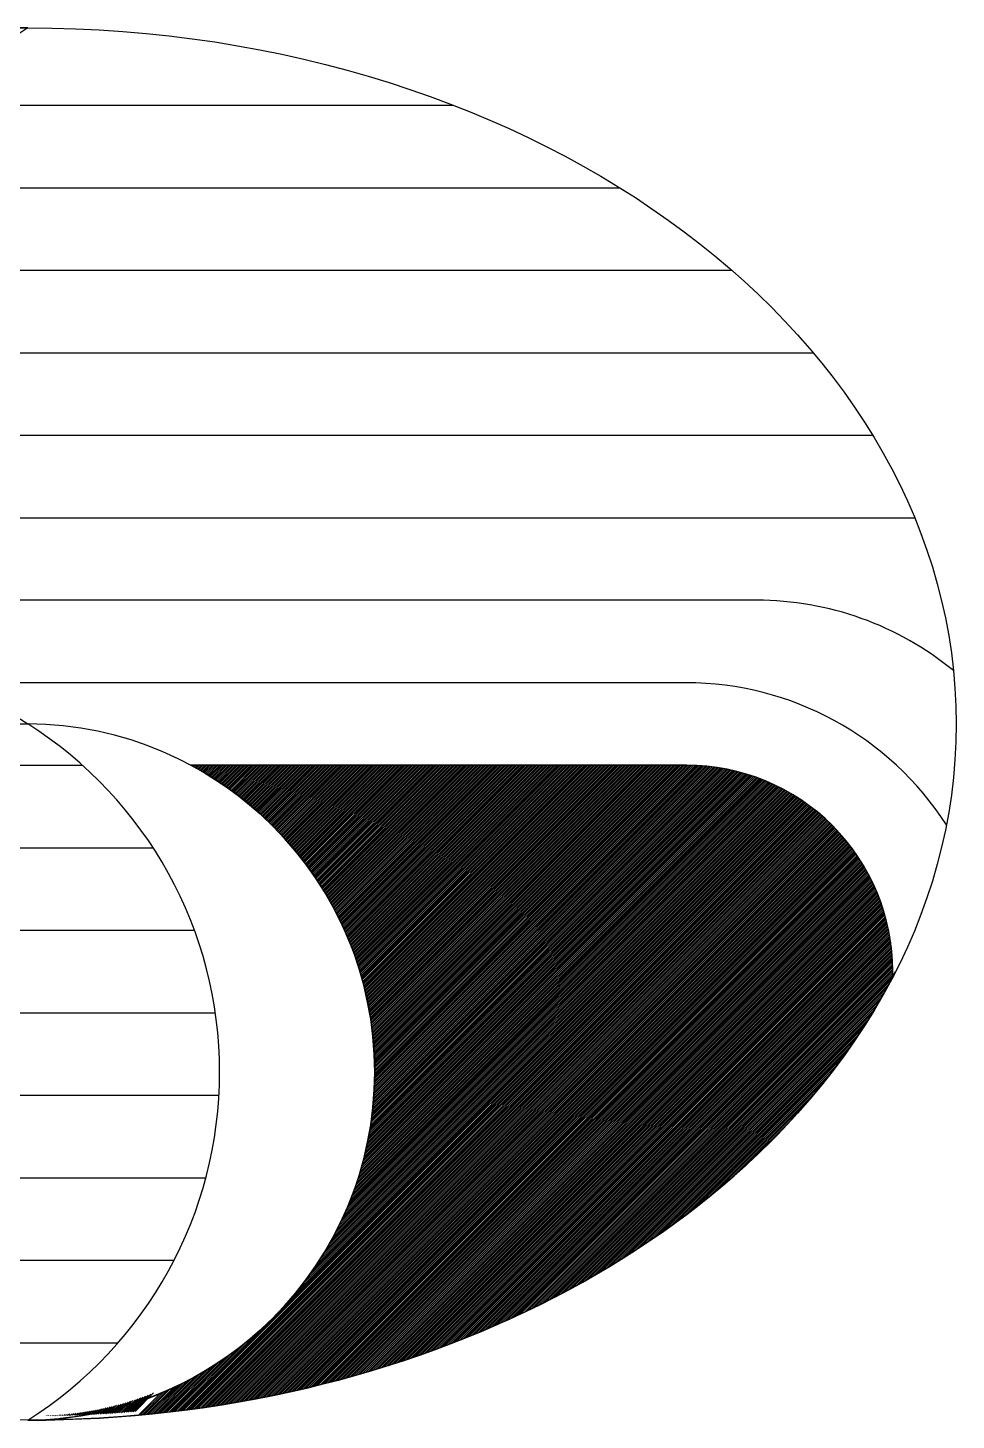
# Model space of a CAD drawing. Header units: millimetres. Extents: x 34479 to 326239, y 111570 to 168880.
# Drawn here: x 195187.076 to 195190.16, y 164107.361 to 164111.987 of the extents above; entities that cross this region are included whole.
import ezdxf

# ---------------------------------------------------------------- set-up
doc = ezdxf.new("R2010")
doc.units = ezdxf.units.MM
doc.header["$LTSCALE"] = 100
doc.header["$MEASUREMENT"] = 0
doc.layers.get('0').update_dxf_attribs({"linetype": 'CONTINUOUS'})
doc.layers.add('1', color=1, linetype='CONTINUOUS')

# ---------------------------------------------------------------- blocks, each defined once
blk = doc.blocks.new('SPC-CONTROL')
at = {"color": 5}
for p, q in [((52443.7337, 56004.5509, 0), (52443.7369, 56004.5541, 0)), ((52443.7416, 56004.5467, 0), (52443.749, 56004.5541, 0)), ((52443.7494, 56004.5424, 0), (52443.7611, 56004.5541, 0)), ((52443.7572, 56004.5381, 0), (52443.7733, 56004.5541, 0)), ((52443.765, 56004.5337, 0), (52443.7854, 56004.5541, 0)), ((52443.7728, 56004.5294, 0), (52443.7975, 56004.5541, 0)), ((52443.7805, 56004.525, 0), (52443.8096, 56004.5541, 0)), ((52443.7882, 56004.5206, 0), (52443.8217, 56004.5541, 0)), ((52443.7959, 56004.5162, 0), (52443.8338, 56004.5541, 0)), ((52443.8035, 56004.5117, 0), (52443.8459, 56004.5541, 0)), ((52443.8112, 56004.5072, 0), (52443.8581, 56004.5541, 0)), ((52443.8188, 56004.5027, 0), (52443.8702, 56004.5541, 0)), ((52443.8264, 56004.4982, 0), (52443.8823, 56004.5541, 0)), ((52443.8339, 56004.4936, 0), (52443.8944, 56004.5541, 0)), ((52443.8415, 56004.489, 0), (52443.9065, 56004.5541, 0)), ((52443.849, 56004.4844, 0), (52443.9186, 56004.5541, 0)), ((52443.8564, 56004.4798, 0), (52443.9308, 56004.5541, 0)), ((52443.8639, 56004.4751, 0), (52443.9429, 56004.5541, 0)), ((52443.8713, 56004.4705, 0), (52443.955, 56004.5541, 0)), ((52443.8788, 56004.4658, 0), (52443.9671, 56004.5541, 0)), ((52443.8861, 56004.461, 0), (52443.9792, 56004.5541, 0)), ((52443.8935, 56004.4563, 0), (52443.9913, 56004.5541, 0)), ((52443.9008, 56004.4515, 0), (52444.0034, 56004.5541, 0)), ((52443.9082, 56004.4467, 0), (52444.0156, 56004.5541, 0)), ((52443.9154, 56004.4419, 0), (52444.0277, 56004.5541, 0)), ((52443.9227, 56004.437, 0), (52444.0398, 56004.5541, 0)), ((52443.93, 56004.4322, 0), (52444.0519, 56004.5541, 0)), ((52443.9372, 56004.4273, 0), (52444.064, 56004.5541, 0)), ((52443.9444, 56004.4223, 0), (52444.0761, 56004.5541, 0)), ((52443.9515, 56004.4174, 0), (52444.0882, 56004.5541, 0)), ((52443.9587, 56004.4124, 0), (52444.1004, 56004.5541, 0)), ((52443.9658, 56004.4074, 0), (52444.1125, 56004.5541, 0)), ((52443.9729, 56004.4024, 0), (52444.1246, 56004.5541, 0)), ((52443.98, 56004.3974, 0), (52444.1367, 56004.5541, 0)), ((52443.9871, 56004.3923, 0), (52444.1488, 56004.5541, 0)), ((52443.9941, 56004.3873, 0), (52444.1609, 56004.5541, 0)), ((52444.0011, 56004.3821, 0), (52444.173, 56004.5541, 0)), ((52444.0081, 56004.377, 0), (52444.1852, 56004.5541, 0)), ((52444.015, 56004.3719, 0), (52444.1973, 56004.5541, 0)), ((52444.022, 56004.3667, 0), (52444.2094, 56004.5541, 0)), ((52444.0289, 56004.3615, 0), (52444.2215, 56004.5541, 0)), ((52444.0358, 56004.3563, 0), (52444.2336, 56004.5541, 0)), ((52444.0427, 56004.351, 0), (52444.2457, 56004.5541, 0)), ((52444.0495, 56004.3458, 0), (52444.2579, 56004.5541, 0)), ((52444.0563, 56004.3405, 0), (52444.27, 56004.5541, 0)), ((52444.0631, 56004.3351, 0), (52444.2821, 56004.5541, 0)), ((52444.0699, 56004.3298, 0), (52444.2942, 56004.5541, 0)), ((52444.0767, 56004.3245, 0), (52444.3063, 56004.5541, 0)), ((52444.0834, 56004.3191, 0), (52444.3184, 56004.5541, 0)), ((52444.0901, 56004.3137, 0), (52444.3305, 56004.5541, 0)), ((52444.0968, 56004.3082, 0), (52444.3427, 56004.5541, 0)), ((52444.1035, 56004.3028, 0), (52444.3548, 56004.5541, 0)), ((52444.1101, 56004.2973, 0), (52444.3669, 56004.5541, 0)), ((52444.1167, 56004.2918, 0), (52444.379, 56004.5541, 0)), ((52444.1233, 56004.2863, 0), (52444.3911, 56004.5541, 0)), ((52444.1299, 56004.2808, 0), (52444.4032, 56004.5541, 0)), ((52444.1364, 56004.2752, 0), (52444.4153, 56004.5541, 0)), ((52444.143, 56004.2696, 0), (52444.4275, 56004.5541, 0)), ((52444.1495, 56004.264, 0), (52444.4396, 56004.5541, 0)), ((52444.1559, 56004.2584, 0), (52444.4517, 56004.5541, 0)), ((52444.1624, 56004.2527, 0), (52444.4638, 56004.5541, 0)), ((52444.1688, 56004.247, 0), (52444.4759, 56004.5541, 0)), ((52444.1753, 56004.2413, 0), (52444.488, 56004.5541, 0)), ((52444.1817, 56004.2356, 0), (52444.5001, 56004.5541, 0)), ((52444.188, 56004.2299, 0), (52444.5123, 56004.5541, 0)), ((52444.1944, 56004.2241, 0), (52444.5244, 56004.5541, 0)), ((52444.2007, 56004.2183, 0), (52444.5365, 56004.5541, 0)), ((52444.207, 56004.2125, 0), (52444.5486, 56004.5541, 0)), ((52444.2133, 56004.2066, 0), (52444.5607, 56004.5541, 0)), ((52444.2195, 56004.2008, 0), (52444.5728, 56004.5541, 0)), ((52444.2258, 56004.1949, 0), (52444.585, 56004.5541, 0)), ((52444.232, 56004.189, 0), (52444.5971, 56004.5541, 0)), ((52444.2382, 56004.1831, 0), (52444.6092, 56004.5541, 0)), ((52444.2443, 56004.1771, 0), (52444.6213, 56004.5541, 0)), ((52444.2505, 56004.1712, 0), (52444.6334, 56004.5541, 0)), ((52444.2566, 56004.1652, 0), (52444.6455, 56004.5541, 0)), ((52444.2627, 56004.1592, 0), (52444.6576, 56004.5541, 0)), ((52444.2688, 56004.1531, 0), (52444.6698, 56004.5541, 0)), ((52444.2748, 56004.1471, 0), (52444.6819, 56004.5541, 0)), ((52444.2809, 56004.141, 0), (52444.694, 56004.5541, 0)), ((52444.2869, 56004.1349, 0), (52444.7061, 56004.5541, 0)), ((52444.2929, 56004.1287, 0), (52444.7182, 56004.5541, 0)), ((52444.2988, 56004.1226, 0), (52444.7303, 56004.5541, 0)), ((52444.3048, 56004.1164, 0), (52444.7424, 56004.5541, 0)), ((52444.3107, 56004.1102, 0), (52444.7546, 56004.5541, 0)), ((52444.3166, 56004.104, 0), (52444.7667, 56004.5541, 0)), ((52444.3225, 56004.0978, 0), (52444.7788, 56004.5541, 0)), ((52444.3283, 56004.0915, 0), (52444.7909, 56004.5541, 0)), ((52444.3341, 56004.0852, 0), (52444.803, 56004.5541, 0)), ((52444.34, 56004.0789, 0), (52444.8151, 56004.5541, 0)), ((52444.3457, 56004.0726, 0), (52444.8272, 56004.5541, 0)), ((52444.3515, 56004.0662, 0), (52444.8394, 56004.5541, 0)), ((52444.3572, 56004.0599, 0), (52444.8515, 56004.5541, 0)), ((52444.363, 56004.0535, 0), (52444.8636, 56004.5541, 0)), ((52444.3687, 56004.047, 0), (52444.8757, 56004.5541, 0)), ((52444.3743, 56004.0406, 0), (52444.8878, 56004.5541, 0)), ((52444.38, 56004.0341, 0), (52444.8999, 56004.5541, 0)), ((52444.3856, 56004.0276, 0), (52444.9121, 56004.5541, 0)), ((52444.3912, 56004.0211, 0), (52444.9242, 56004.5541, 0)), ((52444.3968, 56004.0146, 0), (52444.9363, 56004.5541, 0)), ((52444.4023, 56004.0081, 0), (52444.9484, 56004.5541, 0)), ((52444.4079, 56004.0015, 0), (52444.9605, 56004.5541, 0)), ((52444.4134, 56003.9949, 0), (52444.9726, 56004.5541, 0)), ((52444.4189, 56003.9883, 0), (52444.9847, 56004.5541, 0)), ((52444.4244, 56003.9816, 0), (52444.9969, 56004.5541, 0)), ((52444.4298, 56003.9749, 0), (52445.009, 56004.5541, 0)), ((52444.4352, 56003.9682, 0), (52445.0211, 56004.5541, 0)), ((52444.4406, 56003.9615, 0), (52445.0332, 56004.5541, 0)), ((52444.446, 56003.9548, 0), (52445.0453, 56004.5541, 0)), ((52444.4514, 56003.948, 0), (52445.0574, 56004.5541, 0)), ((52444.4567, 56003.9412, 0), (52445.0695, 56004.5541, 0)), ((52444.462, 56003.9344, 0), (52445.0817, 56004.5541, 0)), ((52444.4673, 56003.9276, 0), (52445.0938, 56004.5541, 0)), ((52444.4726, 56003.9208, 0), (52445.1059, 56004.5541, 0)), ((52444.4778, 56003.9139, 0), (52445.118, 56004.5541, 0)), ((52444.483, 56003.907, 0), (52445.1301, 56004.5541, 0)), ((52444.4882, 56003.9001, 0), (52445.1422, 56004.5541, 0)), ((52444.4934, 56003.8931, 0), (52445.1543, 56004.5541, 0)), ((52444.4985, 56003.8862, 0), (52445.1665, 56004.5541, 0)), ((52444.5036, 56003.8792, 0), (52445.1786, 56004.5541, 0)), ((52444.5087, 56003.8722, 0), (52445.1907, 56004.5541, 0)), ((52444.5138, 56003.8651, 0), (52445.2028, 56004.5541, 0)), ((52444.5189, 56003.8581, 0), (52445.2149, 56004.5541, 0)), ((52444.5239, 56003.851, 0), (52445.227, 56004.5541, 0)), ((52444.5289, 56003.8439, 0), (52445.2392, 56004.5541, 0)), ((52444.5339, 56003.8367, 0), (52445.2513, 56004.5541, 0)), ((52444.5389, 56003.8296, 0), (52445.2634, 56004.5541, 0)), ((52444.5438, 56003.8224, 0), (52445.2755, 56004.5541, 0)), ((52444.5487, 56003.8152, 0), (52445.2876, 56004.5541, 0)), ((52444.5536, 56003.808, 0), (52445.2997, 56004.5541, 0)), ((52444.5585, 56003.8007, 0), (52445.3118, 56004.5541, 0)), ((52444.5633, 56003.7934, 0), (52445.324, 56004.5541, 0)), ((52444.5681, 56003.7862, 0), (52445.3361, 56004.5541, 0)), ((52444.5729, 56003.7788, 0), (52445.3482, 56004.5541, 0)), ((52444.5777, 56003.7715, 0), (52445.3603, 56004.5541, 0)), ((52444.5824, 56003.7641, 0), (52445.3724, 56004.5541, 0)), ((52444.5872, 56003.7567, 0), (52445.3845, 56004.5541, 0)), ((52444.5919, 56003.7493, 0), (52445.3966, 56004.5541, 0)), ((52444.5965, 56003.7419, 0), (52445.4088, 56004.5541, 0)), ((52444.6012, 56003.7344, 0), (52445.4209, 56004.5541, 0)), ((52444.6058, 56003.7269, 0), (52445.433, 56004.5541, 0)), ((52444.6104, 56003.7194, 0), (52445.4451, 56004.5541, 0)), ((52444.615, 56003.7119, 0), (52445.4572, 56004.5541, 0)), ((52444.6195, 56003.7043, 0), (52445.4693, 56004.5541, 0)), ((52444.6241, 56003.6967, 0), (52445.4814, 56004.5541, 0)), ((52444.6286, 56003.6891, 0), (52445.4936, 56004.5541, 0)), ((52444.633, 56003.6815, 0), (52445.5057, 56004.5541, 0)), ((52444.6375, 56003.6738, 0), (52445.5178, 56004.5541, 0)), ((52444.6419, 56003.6661, 0), (52445.5299, 56004.5541, 0)), ((52444.6463, 56003.6584, 0), (52445.542, 56004.5541, 0)), ((52444.6507, 56003.6507, 0), (52445.5541, 56004.5541, 0)), ((52444.6551, 56003.6429, 0), (52445.5663, 56004.5541, 0)), ((52444.6594, 56003.6351, 0), (52445.5784, 56004.5541, 0)), ((52444.6637, 56003.6273, 0), (52445.5905, 56004.5541, 0)), ((52444.668, 56003.6195, 0), (52445.6026, 56004.5541, 0)), ((52444.6722, 56003.6116, 0), (52445.6147, 56004.5541, 0)), ((52444.6764, 56003.6037, 0), (52445.6268, 56004.5541, 0)), ((52444.6806, 56003.5958, 0), (52445.6389, 56004.5541, 0)), ((52444.6848, 56003.5879, 0), (52445.6511, 56004.5541, 0)), ((52444.689, 56003.5799, 0), (52445.6632, 56004.5541, 0)), ((52444.6931, 56003.5719, 0), (52445.6753, 56004.5541, 0)), ((52444.6972, 56003.5639, 0), (52445.6874, 56004.5541, 0)), ((52444.7013, 56003.5559, 0), (52445.6995, 56004.5541, 0)), ((52444.7053, 56003.5478, 0), (52445.7116, 56004.5541, 0)), ((52444.7093, 56003.5397, 0), (52445.7237, 56004.5541, 0)), ((52444.7133, 56003.5316, 0), (52445.7359, 56004.5541, 0)), ((52444.7173, 56003.5234, 0), (52445.748, 56004.5541, 0)), ((52444.7212, 56003.5152, 0), (52445.7601, 56004.5541, 0)), ((52444.7251, 56003.507, 0), (52445.7722, 56004.5541, 0)), ((52444.729, 56003.4988, 0), (52445.7843, 56004.5541, 0)), ((52444.7329, 56003.4906, 0), (52445.7964, 56004.5541, 0)), ((52444.7367, 56003.4823, 0), (52445.8085, 56004.5541, 0)), ((52444.7405, 56003.474, 0), (52445.8207, 56004.5541, 0)), ((52444.7443, 56003.4656, 0), (52445.8328, 56004.5541, 0)), ((52444.7481, 56003.4573, 0), (52445.8449, 56004.5541, 0)), ((52444.7518, 56003.4489, 0), (52445.857, 56004.5541, 0)), ((52444.7555, 56003.4404, 0), (52445.8691, 56004.5541, 0)), ((52444.7591, 56003.432, 0), (52445.8812, 56004.5541, 0)), ((52444.7628, 56003.4235, 0), (52445.8933, 56004.5541, 0)), ((52444.7664, 56003.415, 0), (52445.9055, 56004.5541, 0)), ((52444.77, 56003.4065, 0), (52445.9176, 56004.5541, 0)), ((52444.7735, 56003.3979, 0), (52445.9297, 56004.5541, 0)), ((52444.777, 56003.3893, 0), (52445.9418, 56004.5541, 0)), ((52444.7805, 56003.3807, 0), (52445.9539, 56004.5541, 0)), ((52444.784, 56003.3721, 0), (52445.966, 56004.5541, 0)), ((52444.7875, 56003.3634, 0), (52445.9782, 56004.5541, 0)), ((52444.7909, 56003.3547, 0), (52445.9903, 56004.5541, 0)), ((52444.7942, 56003.346, 0), (52446.0024, 56004.5541, 0)), ((52444.7976, 56003.3372, 0), (52446.0145, 56004.5541, 0)), ((52444.8009, 56003.3284, 0), (52446.0266, 56004.5541, 0)), ((52444.8042, 56003.3196, 0), (52446.0387, 56004.5541, 0)), ((52444.8075, 56003.3107, 0), (52446.0508, 56004.5541, 0)), ((52444.8107, 56003.3018, 0), (52446.063, 56004.5541, 0)), ((52444.8139, 56003.2929, 0), (52446.0751, 56004.5541, 0)), ((52444.8171, 56003.284, 0), (52446.0872, 56004.5541, 0)), ((52444.8202, 56003.275, 0), (52446.0993, 56004.5541, 0)), ((52444.8233, 56003.266, 0), (52446.1114, 56004.5541, 0)), ((52444.8264, 56003.257, 0), (52446.1235, 56004.5541, 0)), ((52444.8295, 56003.2479, 0), (52446.1356, 56004.5541, 0)), ((52444.8325, 56003.2388, 0), (52446.1478, 56004.5541, 0)), ((52444.8355, 56003.2297, 0), (52446.1599, 56004.5541, 0)), ((52444.8384, 56003.2205, 0), (52446.172, 56004.5541, 0)), ((52444.8413, 56003.2113, 0), (52446.1841, 56004.5541, 0)), ((52444.8442, 56003.2021, 0), (52446.1962, 56004.5541, 0)), ((52444.8471, 56003.1928, 0), (52446.2083, 56004.5541, 0)), ((52444.8499, 56003.1836, 0), (52446.2204, 56004.5541, 0)), ((52444.8527, 56003.1742, 0), (52446.2326, 56004.5541, 0)), ((52444.8555, 56003.1649, 0), (52446.2447, 56004.5541, 0)), ((52444.8582, 56003.1555, 0), (52446.2568, 56004.5541, 0)), ((52444.8609, 56003.1461, 0), (52446.2689, 56004.5541, 0)), ((52444.8635, 56003.1366, 0), (52446.281, 56004.5541, 0)), ((52444.8662, 56003.1271, 0), (52446.2931, 56004.5541, 0)), ((52444.8688, 56003.1176, 0), (52446.3053, 56004.5541, 0)), ((52444.8713, 56003.108, 0), (52446.3174, 56004.5541, 0)), ((52444.8738, 56003.0984, 0), (52446.3295, 56004.5541, 0)), ((52444.8763, 56003.0888, 0), (52446.3416, 56004.5541, 0)), ((52444.8788, 56003.0792, 0), (52446.3537, 56004.5541, 0)), ((52444.8812, 56003.0695, 0), (52446.3658, 56004.5541, 0)), ((52444.8836, 56003.0597, 0), (52446.3779, 56004.5541, 0)), ((52444.8859, 56003.05, 0), (52446.3901, 56004.5541, 0)), ((52444.8882, 56003.0401, 0), (52446.4022, 56004.5541, 0)), ((52444.8905, 56003.0303, 0), (52446.4143, 56004.5541, 0)), ((52444.8927, 56003.0204, 0), (52446.4264, 56004.5541, 0)), ((52444.8949, 56003.0105, 0), (52446.4385, 56004.5541, 0)), ((52444.8971, 56003.0005, 0), (52446.4506, 56004.5541, 0)), ((52444.8974, 56002.0317, 0), (52447.3737, 56004.5079, 0)), ((52444.8992, 56002.9906, 0), (52446.4627, 56004.5541, 0)), ((52444.9007, 56002.0471, 0), (52447.3641, 56004.5105, 0)), ((52444.9013, 56002.9805, 0), (52446.4749, 56004.5541, 0)), ((52444.9033, 56002.9704, 0), (52446.487, 56004.5541, 0)), ((52444.9038, 56002.0623, 0), (52447.3544, 56004.5129, 0)), ((52444.9053, 56002.9603, 0), (52446.4991, 56004.5541, 0)), ((52444.9067, 56002.0773, 0), (52447.3447, 56004.5153, 0)), ((52444.9073, 56002.9502, 0), (52446.5112, 56004.5541, 0)), ((52444.9092, 56002.94, 0), (52446.5233, 56004.5541, 0)), ((52444.9095, 56002.0923, 0), (52447.3349, 56004.5177, 0)), ((52444.9111, 56002.9298, 0), (52446.5354, 56004.5541, 0)), ((52444.9123, 56002.1071, 0), (52447.3251, 56004.5199, 0)), ((52444.913, 56002.9195, 0), (52446.5475, 56004.5541, 0)), ((52444.9148, 56002.9092, 0), (52446.5597, 56004.5541, 0)), ((52444.9148, 56002.1218, 0), (52447.3152, 56004.5221, 0)), ((52444.9165, 56002.8988, 0), (52446.5718, 56004.5541, 0)), ((52444.9173, 56002.1364, 0), (52447.3052, 56004.5243, 0)), ((52444.9183, 56002.8885, 0), (52446.5839, 56004.5541, 0)), ((52444.9197, 56002.1509, 0), (52447.2952, 56004.5264, 0)), ((52444.9199, 56002.878, 0), (52446.596, 56004.5541, 0)), ((52444.9216, 56002.8675, 0), (52446.6081, 56004.5541, 0)), ((52444.9219, 56002.1652, 0), (52447.2851, 56004.5284, 0)), ((52444.9232, 56002.857, 0), (52446.6202, 56004.5541, 0)), ((52444.924, 56002.1795, 0), (52447.2749, 56004.5304, 0)), ((52444.9247, 56002.8465, 0), (52446.6324, 56004.5541, 0)), ((52444.9261, 56002.1936, 0), (52447.2647, 56004.5323, 0)), ((52444.9262, 56002.8359, 0), (52446.6445, 56004.5541, 0)), ((52444.9277, 56002.8252, 0), (52446.6566, 56004.5541, 0)), ((52444.928, 56002.2077, 0), (52447.2544, 56004.5341, 0)), ((52444.9291, 56002.8145, 0), (52446.6687, 56004.5541, 0)), ((52444.9298, 56002.2216, 0), (52447.244, 56004.5358, 0)), ((52444.9305, 56002.8038, 0), (52446.6808, 56004.5541, 0)), ((52444.9316, 56002.2355, 0), (52447.2336, 56004.5375, 0)), ((52444.9318, 56002.793, 0), (52446.6929, 56004.5541, 0)), ((52444.9331, 56002.7822, 0), (52446.705, 56004.5541, 0)), ((52444.9332, 56002.2492, 0), (52447.2231, 56004.5391, 0)), ((52444.9343, 56002.7713, 0), (52446.7172, 56004.5541, 0)), ((52444.9347, 56002.2629, 0), (52447.2125, 56004.5406, 0)), ((52444.9355, 56002.7604, 0), (52446.7293, 56004.5541, 0)), ((52444.9362, 56002.2764, 0), (52447.2019, 56004.5421, 0)), ((52444.9367, 56002.7494, 0), (52446.7414, 56004.5541, 0)), ((52444.9375, 56002.2899, 0), (52447.1911, 56004.5435, 0)), ((52444.9378, 56002.7384, 0), (52446.7535, 56004.5541, 0)), ((52444.9388, 56002.7273, 0), (52446.7656, 56004.5541, 0)), ((52444.9388, 56002.3033, 0), (52447.1803, 56004.5448, 0)), ((52444.9398, 56002.7162, 0), (52446.7777, 56004.5541, 0)), ((52444.94, 56002.3166, 0), (52447.1695, 56004.546, 0)), ((52444.9408, 56002.705, 0), (52446.7898, 56004.5541, 0)), ((52444.9411, 56002.3298, 0), (52447.1585, 56004.5472, 0)), ((52444.9417, 56002.6938, 0), (52446.802, 56004.5541, 0)), ((52444.9421, 56002.3429, 0), (52447.1474, 56004.5483, 0)), ((52444.9425, 56002.6825, 0), (52446.8141, 56004.5541, 0)), ((52444.9431, 56002.356, 0), (52447.1363, 56004.5492, 0)), ((52444.9433, 56002.6712, 0), (52446.8262, 56004.5541, 0)), ((52444.9439, 56002.369, 0), (52447.1251, 56004.5501, 0)), ((52444.944, 56002.6598, 0), (52446.8383, 56004.5541, 0)), ((52444.9447, 56002.6484, 0), (52446.8504, 56004.5541, 0)), ((52444.9447, 56002.3819, 0), (52447.1138, 56004.551, 0)), ((52444.9454, 56002.6369, 0), (52446.8625, 56004.5541, 0)), ((52444.9454, 56002.3947, 0), (52447.1024, 56004.5517, 0)), ((52444.9459, 56002.6254, 0), (52446.8746, 56004.5541, 0)), ((52444.946, 56002.4074, 0), (52447.0909, 56004.5523, 0)), ((52444.9465, 56002.6138, 0), (52446.8868, 56004.5541, 0)), ((52444.9466, 56002.4201, 0), (52447.0794, 56004.5529, 0)), ((52444.9469, 56002.6021, 0), (52446.8989, 56004.5541, 0)), ((52444.9471, 56002.4327, 0), (52447.0677, 56004.5533, 0)), ((52444.9473, 56002.5904, 0), (52446.911, 56004.5541, 0)), ((52444.9475, 56002.4452, 0), (52447.0559, 56004.5537, 0)), ((52444.9477, 56002.5787, 0), (52446.9231, 56004.5541, 0)), ((52444.9478, 56002.4577, 0), (52447.0441, 56004.5539, 0)), ((52444.948, 56002.5669, 0), (52446.9352, 56004.5541, 0)), ((52444.9481, 56002.4701, 0), (52447.0321, 56004.5541, 0)), ((52444.9482, 56002.555, 0), (52446.9473, 56004.5541, 0)), ((52444.9483, 56002.4824, 0), (52447.02, 56004.5541, 0)), ((52444.9484, 56002.543, 0), (52446.9595, 56004.5541, 0)), ((52444.9485, 56002.5068, 0), (52446.9958, 56004.5541, 0)), ((52444.9485, 56002.531, 0), (52446.9716, 56004.5541, 0)), ((52444.9485, 56002.4947, 0), (52447.0079, 56004.5541, 0)), ((52444.9486, 56002.519, 0), (52446.9837, 56004.5541, 0)), ((52444.7221, 56001.5172, 0), (52447.6208, 56004.4159, 0)), ((52444.7329, 56001.5401, 0), (52447.6126, 56004.4198, 0)), ((52444.7432, 56001.5625, 0), (52447.6044, 56004.4237, 0)), ((52444.7529, 56001.5844, 0), (52447.5962, 56004.4276, 0)), ((52444.7622, 56001.6057, 0), (52447.5878, 56004.4314, 0)), ((52444.7711, 56001.6267, 0), (52447.5795, 56004.4351, 0)), ((52444.7795, 56001.6473, 0), (52447.5711, 56004.4389, 0)), ((52444.7876, 56001.6674, 0), (52447.5626, 56004.4425, 0)), ((52444.7953, 56001.6872, 0), (52447.5542, 56004.4461, 0)), ((52444.8026, 56001.7067, 0), (52447.5456, 56004.4497, 0)), ((52444.8097, 56001.7259, 0), (52447.537, 56004.4532, 0)), ((52444.8164, 56001.7448, 0), (52447.5284, 56004.4567, 0)), ((52444.8229, 56001.7634, 0), (52447.5197, 56004.4601, 0)), ((52444.8291, 56001.7817, 0), (52447.511, 56004.4635, 0)), ((52444.8351, 56001.7998, 0), (52447.5022, 56004.4669, 0)), ((52444.8408, 56001.8176, 0), (52447.4933, 56004.4701, 0)), ((52444.8463, 56001.8352, 0), (52447.4845, 56004.4734, 0)), ((52444.8516, 56001.8526, 0), (52447.4755, 56004.4765, 0)), ((52444.8567, 56001.8698, 0), (52447.4665, 56004.4797, 0)), ((52444.8615, 56001.8868, 0), (52447.4575, 56004.4827, 0)), ((52444.8662, 56001.9036, 0), (52447.4484, 56004.4858, 0)), ((52444.8707, 56001.9202, 0), (52447.4392, 56004.4887, 0)), ((52444.875, 56001.9366, 0), (52447.43, 56004.4916, 0)), ((52444.8791, 56001.9528, 0), (52447.4208, 56004.4945, 0)), ((52444.8831, 56001.9689, 0), (52447.4115, 56004.4973, 0)), ((52444.8869, 56001.9849, 0), (52447.4021, 56004.5, 0)), ((52444.8906, 56002.0006, 0), (52447.3927, 56004.5027, 0)), ((52444.8941, 56002.0162, 0), (52447.3832, 56004.5054, 0)), ((52443.6649, 56000.2661, 0), (52447.7456, 56004.3469, 0)), ((52443.6788, 56000.2679, 0), (52447.7531, 56004.3422, 0)), ((52443.6927, 56000.2697, 0), (52447.7605, 56004.3375, 0)), ((52443.7066, 56000.2715, 0), (52447.7678, 56004.3327, 0)), ((52443.7206, 56000.2734, 0), (52447.7752, 56004.3279, 0)), ((52443.7346, 56000.2752, 0), (52447.7824, 56004.3231, 0)), ((52444.3562, 56000.9696, 0), (52447.7381, 56004.3515, 0)), ((52444.4282, 56001.0537, 0), (52447.7306, 56004.3561, 0)), ((52444.4736, 56001.1112, 0), (52447.7231, 56004.3606, 0)), ((52444.5088, 56001.1585, 0), (52447.7154, 56004.3651, 0)), ((52444.5381, 56001.1999, 0), (52447.7078, 56004.3696, 0)), ((52444.5635, 56001.2375, 0), (52447.7001, 56004.374, 0)), ((52444.586, 56001.2721, 0), (52447.6924, 56004.3784, 0)), ((52444.6063, 56001.3044, 0), (52447.6846, 56004.3827, 0)), ((52444.6248, 56001.335, 0), (52447.6768, 56004.387, 0)), ((52444.6417, 56001.3641, 0), (52447.6689, 56004.3913, 0)), ((52444.6575, 56001.3919, 0), (52447.661, 56004.3955, 0)), ((52444.6721, 56001.4187, 0), (52447.653, 56004.3997, 0)), ((52444.6858, 56001.4445, 0), (52447.6451, 56004.4038, 0)), ((52444.6986, 56001.4694, 0), (52447.637, 56004.4079, 0)), ((52444.7107, 56001.4937, 0), (52447.6289, 56004.4119, 0)), ((52443.7486, 56000.2771, 0), (52447.7897, 56004.3182, 0)), ((52443.7626, 56000.2791, 0), (52447.7969, 56004.3133, 0)), ((52443.7767, 56000.281, 0), (52447.8041, 56004.3084, 0)), ((52443.7908, 56000.283, 0), (52447.8112, 56004.3034, 0)), ((52443.8049, 56000.285, 0), (52447.8183, 56004.2983, 0)), ((52443.8191, 56000.2871, 0), (52447.8253, 56004.2933, 0)), ((52443.8333, 56000.2891, 0), (52447.8323, 56004.2882, 0)), ((52443.8475, 56000.2913, 0), (52447.8393, 56004.283, 0)), ((52443.8618, 56000.2934, 0), (52447.8462, 56004.2778, 0)), ((52443.8761, 56000.2956, 0), (52447.8531, 56004.2726, 0)), ((52443.8904, 56000.2978, 0), (52447.8599, 56004.2673, 0)), ((52443.9047, 56000.3, 0), (52447.8667, 56004.262, 0)), ((52443.9191, 56000.3023, 0), (52447.8735, 56004.2567, 0)), ((52443.9335, 56000.3046, 0), (52447.8803, 56004.2513, 0)), ((52443.948, 56000.3069, 0), (52447.8869, 56004.2459, 0)), ((52443.9624, 56000.3093, 0), (52447.8936, 56004.2404, 0)), ((52443.9769, 56000.3117, 0), (52447.9002, 56004.2349, 0)), ((52443.9915, 56000.3141, 0), (52447.9068, 56004.2294, 0)), ((52444.0061, 56000.3165, 0), (52447.9133, 56004.2238, 0)), ((52444.0207, 56000.319, 0), (52447.9198, 56004.2182, 0)), ((52444.0353, 56000.3216, 0), (52447.9263, 56004.2125, 0)), ((52444.05, 56000.3241, 0), (52447.9327, 56004.2069, 0)), ((52444.0647, 56000.3267, 0), (52447.9391, 56004.2011, 0)), ((52444.0795, 56000.3294, 0), (52447.9455, 56004.1954, 0)), ((52444.0942, 56000.332, 0), (52447.9518, 56004.1896, 0)), ((52444.1091, 56000.3347, 0), (52447.9581, 56004.1837, 0)), ((52444.1239, 56000.3375, 0), (52447.9643, 56004.1778, 0)), ((52444.1388, 56000.3402, 0), (52447.9705, 56004.1719, 0)), ((52444.1537, 56000.3431, 0), (52447.9766, 56004.166, 0)), ((52444.1687, 56000.3459, 0), (52447.9828, 56004.16, 0)), ((52444.1837, 56000.3488, 0), (52447.9889, 56004.154, 0)), ((52444.1987, 56000.3517, 0), (52447.9949, 56004.1479, 0)), ((52444.2138, 56000.3547, 0), (52448.0009, 56004.1418, 0)), ((52444.2289, 56000.3577, 0), (52448.0069, 56004.1356, 0)), ((52444.2441, 56000.3607, 0), (52448.0128, 56004.1295, 0)), ((52444.2593, 56000.3638, 0), (52448.0187, 56004.1232, 0)), ((52444.2745, 56000.3669, 0), (52448.0246, 56004.117, 0)), ((52444.2898, 56000.3701, 0), (52448.0304, 56004.1107, 0)), ((52444.3051, 56000.3733, 0), (52448.0362, 56004.1043, 0)), ((52444.3204, 56000.3765, 0), (52448.0419, 56004.098, 0)), ((52444.3358, 56000.3798, 0), (52448.0476, 56004.0916, 0)), ((52444.3512, 56000.3831, 0), (52448.0533, 56004.0851, 0)), ((52444.3667, 56000.3864, 0), (52448.0589, 56004.0786, 0)), ((52444.3822, 56000.3898, 0), (52448.0645, 56004.0721, 0)), ((52444.3978, 56000.3933, 0), (52448.0701, 56004.0655, 0)), ((52444.4134, 56000.3968, 0), (52448.0756, 56004.0589, 0)), ((52444.429, 56000.4003, 0), (52448.081, 56004.0523, 0)), ((52444.4447, 56000.4039, 0), (52448.0865, 56004.0456, 0)), ((52444.4605, 56000.4075, 0), (52448.0919, 56004.0389, 0)), ((52444.4762, 56000.4112, 0), (52448.0972, 56004.0322, 0)), ((52444.4921, 56000.4149, 0), (52448.1026, 56004.0254, 0)), ((52444.5079, 56000.4186, 0), (52448.1078, 56004.0185, 0)), ((52444.5239, 56000.4224, 0), (52448.1131, 56004.0117, 0)), ((52444.5398, 56000.4263, 0), (52448.1183, 56004.0048, 0)), ((52444.5558, 56000.4302, 0), (52448.1235, 56003.9978, 0)), ((52444.5719, 56000.4341, 0), (52448.1286, 56003.9908, 0)), ((52444.588, 56000.4381, 0), (52448.1337, 56003.9838, 0)), ((52444.6042, 56000.4422, 0), (52448.1387, 56003.9767, 0)), ((52444.6204, 56000.4463, 0), (52448.1437, 56003.9696, 0)), ((52444.6366, 56000.4504, 0), (52448.1487, 56003.9625, 0)), ((52444.6529, 56000.4546, 0), (52448.1536, 56003.9553, 0)), ((52444.6693, 56000.4588, 0), (52448.1585, 56003.9481, 0)), ((52444.6857, 56000.4631, 0), (52448.1634, 56003.9408, 0)), ((52444.7022, 56000.4675, 0), (52448.1682, 56003.9335, 0)), ((52444.7187, 56000.4719, 0), (52448.173, 56003.9261, 0)), ((52444.7353, 56000.4764, 0), (52448.1777, 56003.9188, 0)), ((52444.7519, 56000.4809, 0), (52448.1824, 56003.9113, 0)), ((52444.7686, 56000.4854, 0), (52448.187, 56003.9039, 0)), ((52444.7853, 56000.4901, 0), (52448.1916, 56003.8964, 0)), ((52444.8021, 56000.4948, 0), (52448.1962, 56003.8888, 0)), ((52444.819, 56000.4995, 0), (52448.2007, 56003.8812, 0)), ((52444.8359, 56000.5043, 0), (52448.2052, 56003.8736, 0)), ((52444.8529, 56000.5092, 0), (52448.2096, 56003.8659, 0)), ((52444.8699, 56000.5141, 0), (52448.214, 56003.8582, 0)), ((52444.887, 56000.5191, 0), (52448.2184, 56003.8504, 0)), ((52444.9042, 56000.5241, 0), (52448.2227, 56003.8426, 0)), ((52444.9214, 56000.5292, 0), (52448.227, 56003.8348, 0)), ((52444.9387, 56000.5344, 0), (52448.2312, 56003.8269, 0)), ((52444.9561, 56000.5396, 0), (52448.2354, 56003.819, 0)), ((52444.9735, 56000.545, 0), (52448.2395, 56003.811, 0)), ((52444.991, 56000.5503, 0), (52448.2436, 56003.803, 0)), ((52445.0085, 56000.5558, 0), (52448.2477, 56003.7949, 0)), ((52445.0261, 56000.5613, 0), (52448.2517, 56003.7868, 0)), ((52445.0438, 56000.5669, 0), (52448.2556, 56003.7786, 0)), ((52445.0616, 56000.5725, 0), (52448.2596, 56003.7705, 0)), ((52445.0795, 56000.5782, 0), (52448.2634, 56003.7622, 0)), ((52445.0974, 56000.584, 0), (52448.2673, 56003.7539, 0)), ((52445.1154, 56000.5899, 0), (52448.271, 56003.7456, 0)), ((52445.1334, 56000.5959, 0), (52448.2748, 56003.7372, 0)), ((52445.1516, 56000.6019, 0), (52448.2785, 56003.7288, 0)), ((52445.1698, 56000.608, 0), (52448.2821, 56003.7203, 0)), ((52445.1881, 56000.6142, 0), (52448.2857, 56003.7118, 0)), ((52445.2065, 56000.6205, 0), (52448.2892, 56003.7032, 0)), ((52445.225, 56000.6268, 0), (52448.2927, 56003.6946, 0)), ((52445.2435, 56000.6333, 0), (52448.2962, 56003.6859, 0)), ((52445.2621, 56000.6398, 0), (52448.2996, 56003.6772, 0)), ((52445.2809, 56000.6464, 0), (52448.3029, 56003.6685, 0)), ((52445.2997, 56000.6531, 0), (52448.3062, 56003.6596, 0)), ((52445.3186, 56000.6599, 0), (52448.3095, 56003.6508, 0)), ((52445.3376, 56000.6668, 0), (52448.3127, 56003.6419, 0)), ((52445.3567, 56000.6738, 0), (52448.3158, 56003.6329, 0)), ((52445.3759, 56000.6809, 0), (52448.3189, 56003.6239, 0)), ((52445.3952, 56000.688, 0), (52448.322, 56003.6148, 0)), ((52445.4146, 56000.6953, 0), (52448.325, 56003.6057, 0)), ((52445.4341, 56000.7027, 0), (52448.3279, 56003.5965, 0)), ((52445.4537, 56000.7102, 0), (52448.3308, 56003.5873, 0)), ((52445.4734, 56000.7178, 0), (52448.3336, 56003.578, 0)), ((52445.4932, 56000.7255, 0), (52448.3364, 56003.5686, 0)), ((52445.5132, 56000.7333, 0), (52448.3391, 56003.5592, 0)), ((52445.5332, 56000.7413, 0), (52448.3417, 56003.5498, 0)), ((52445.5534, 56000.7493, 0), (52448.3443, 56003.5403, 0)), ((52445.5737, 56000.7575, 0), (52448.3469, 56003.5307, 0)), ((52445.5941, 56000.7658, 0), (52448.3494, 56003.5211, 0)), ((52445.6147, 56000.7742, 0), (52448.3518, 56003.5114, 0)), ((52445.6353, 56000.7828, 0), (52448.3542, 56003.5016, 0)), ((52445.6562, 56000.7915, 0), (52448.3565, 56003.4918, 0)), ((52445.6771, 56000.8003, 0), (52448.3587, 56003.4819, 0)), ((52445.6982, 56000.8093, 0), (52448.3609, 56003.472, 0)), ((52445.7194, 56000.8184, 0), (52448.363, 56003.462, 0)), ((52445.7408, 56000.8277, 0), (52448.3651, 56003.4519, 0)), ((52445.7623, 56000.8371, 0), (52448.367, 56003.4418, 0)), ((52445.784, 56000.8467, 0), (52448.369, 56003.4316, 0)), ((52445.8059, 56000.8564, 0), (52448.3708, 56003.4213, 0)), ((52445.8279, 56000.8663, 0), (52448.3726, 56003.411, 0)), ((52445.8501, 56000.8764, 0), (52448.3743, 56003.4006, 0)), ((52445.8725, 56000.8867, 0), (52448.3759, 56003.3901, 0)), ((52445.895, 56000.8971, 0), (52448.3775, 56003.3796, 0)), ((52445.9178, 56000.9078, 0), (52448.379, 56003.369, 0)), ((52445.9407, 56000.9186, 0), (52448.3804, 56003.3583, 0)), ((52445.9639, 56000.9296, 0), (52448.3818, 56003.3475, 0)), ((52445.9872, 56000.9409, 0), (52448.383, 56003.3366, 0)), ((52446.0108, 56000.9523, 0), (52448.3842, 56003.3257, 0)), ((52446.0346, 56000.964, 0), (52448.3853, 56003.3147, 0)), ((52446.0587, 56000.9759, 0), (52448.3863, 56003.3036, 0)), ((52446.083, 56000.9881, 0), (52448.3873, 56003.2924, 0)), ((52446.1075, 56001.0005, 0), (52448.3881, 56003.2812, 0)), ((52446.1323, 56001.0132, 0), (52448.3889, 56003.2698, 0)), ((52446.1574, 56001.0262, 0), (52448.3896, 56003.2584, 0)), ((52446.1828, 56001.0395, 0), (52448.3901, 56003.2468, 0)), ((52446.2084, 56001.053, 0), (52448.3906, 56003.2352, 0)), ((52446.2344, 56001.0669, 0), (52448.391, 56003.2235, 0)), ((52446.2608, 56001.0811, 0), (52448.3913, 56003.2117, 0)), ((52446.2875, 56001.0957, 0), (52448.3915, 56003.1997, 0)), ((52446.3145, 56001.1106, 0), (52448.3916, 56003.1877, 0)), ((52446.342, 56001.126, 0), (52448.3916, 56003.1756, 0)), ((52446.3698, 56001.1417, 0), (52448.4059, 56003.1778, 0)), ((52446.3981, 56001.1579, 0), (52448.3932, 56003.1529, 0)), ((52446.4269, 56001.1746, 0), (52448.3799, 56003.1276, 0)), ((52446.4562, 56001.1917, 0), (52448.3661, 56003.1017, 0)), ((52446.486, 56001.2094, 0), (52448.3518, 56003.0753, 0)), ((52446.5163, 56001.2276, 0), (52448.337, 56003.0483, 0)), ((52446.5473, 56001.2465, 0), (52448.3215, 56003.0207, 0)), ((52446.579, 56001.266, 0), (52448.3054, 56002.9925, 0)), ((52446.6113, 56001.2863, 0), (52448.2885, 56002.9635, 0)), ((52446.6445, 56001.3073, 0), (52448.2709, 56002.9337, 0)), ((52446.6785, 56001.3292, 0), (52448.2524, 56002.9031, 0)), ((52446.7135, 56001.3521, 0), (52448.2329, 56002.8715, 0)), ((52446.7495, 56001.376, 0), (52448.2124, 56002.8389, 0)), ((52446.7867, 56001.4011, 0), (52448.1907, 56002.8051, 0)), ((52446.8252, 56001.4275, 0), (52448.1676, 56002.7699, 0)), ((52446.8653, 56001.4555, 0), (52448.1431, 56002.7332, 0)), ((52446.9072, 56001.4853, 0), (52448.1167, 56002.6947, 0)), ((52446.9512, 56001.5171, 0), (52448.0882, 56002.6542, 0)), ((52446.9977, 56001.5515, 0), (52448.0572, 56002.6111, 0)), ((52447.0473, 56001.589, 0), (52448.0231, 56002.5648, 0)), ((52447.101, 56001.6306, 0), (52447.9849, 56002.5145, 0)), ((52447.1601, 56001.6776, 0), (52447.9413, 56002.4588, 0)), ((52447.2272, 56001.7326, 0), (52447.8897, 56002.3951, 0)), ((52447.3077, 56001.801, 0), (52447.8247, 56002.318, 0)), ((52447.4195, 56001.9006, 0), (52447.7284, 56002.2096, 0)), ((52443.6373, 56000.2627, 0), (52444.0972, 56000.7226, 0)), ((52443.6511, 56000.2644, 0), (52444.1813, 56000.7947, 0)), ((52443.6097, 56000.2594, 0), (52443.9924, 56000.6421, 0)), ((52443.6235, 56000.261, 0), (52444.0397, 56000.6773, 0)), ((52443.5549, 56000.2531, 0), (52443.8464, 56000.5446, 0)), ((52443.5686, 56000.2546, 0), (52443.8788, 56000.5648, 0)), ((52443.5823, 56000.2562, 0), (52443.9134, 56000.5873, 0)), ((52443.596, 56000.2578, 0), (52443.9509, 56000.6127, 0)), ((52443.4601, 56000.243, 0), (52443.6572, 56000.4402, 0)), ((52443.4735, 56000.2444, 0), (52443.6814, 56000.4523, 0)), ((52443.487, 56000.2458, 0), (52443.7064, 56000.4651, 0)), ((52443.5006, 56000.2472, 0), (52443.7322, 56000.4788, 0)), ((52443.5141, 56000.2486, 0), (52443.7589, 56000.4934, 0)), ((52443.5277, 56000.2501, 0), (52443.7868, 56000.5091, 0)), ((52443.5413, 56000.2516, 0), (52443.8159, 56000.5261, 0)), ((52443.285, 56000.2536, 0), (52443.3753, 56000.344, 0)), ((52443.2968, 56000.2546, 0), (52443.3921, 56000.3498, 0)), ((52443.3087, 56000.2555, 0), (52443.4091, 56000.3559, 0)), ((52443.3206, 56000.2565, 0), (52443.4263, 56000.3622, 0)), ((52443.3325, 56000.2575, 0), (52443.4439, 56000.3689, 0)), ((52443.3444, 56000.2585, 0), (52443.4617, 56000.3758, 0)), ((52443.3564, 56000.2596, 0), (52443.4798, 56000.3831, 0)), ((52443.3797, 56000.2354, 0), (52443.5242, 56000.3798, 0)), ((52443.3931, 56000.2366, 0), (52443.5451, 56000.3887, 0)), ((52443.4064, 56000.2378, 0), (52443.5665, 56000.3979, 0)), ((52443.4198, 56000.2391, 0), (52443.5884, 56000.4077, 0)), ((52443.4332, 56000.2404, 0), (52443.6108, 56000.4179, 0)), ((52443.4466, 56000.2417, 0), (52443.6337, 56000.4288, 0)), ((52442.984, 56000.2361, 0), (52443.0008, 56000.253, 0)), ((52442.9954, 56000.2366, 0), (52443.0137, 56000.2549, 0)), ((52443.0067, 56000.237, 0), (52443.0266, 56000.2569, 0)), ((52443.0181, 56000.2375, 0), (52443.0396, 56000.259, 0)), ((52443.0295, 56000.238, 0), (52443.0527, 56000.2612, 0)), ((52443.0409, 56000.2385, 0), (52443.066, 56000.2636, 0)), ((52443.0523, 56000.239, 0), (52443.0793, 56000.266, 0)), ((52443.0638, 56000.2396, 0), (52443.0928, 56000.2686, 0)), ((52443.0752, 56000.2401, 0), (52443.1063, 56000.2712, 0)), ((52443.0867, 56000.2407, 0), (52443.12, 56000.274, 0)), ((52443.0982, 56000.2413, 0), (52443.1338, 56000.2769, 0)), ((52443.1098, 56000.2419, 0), (52443.1478, 56000.2799, 0)), ((52443.1213, 56000.2426, 0), (52443.1618, 56000.2831, 0)), ((52443.1329, 56000.2432, 0), (52443.176, 56000.2864, 0)), ((52443.1444, 56000.2439, 0), (52443.1903, 56000.2898, 0)), ((52443.156, 56000.2446, 0), (52443.2048, 56000.2934, 0)), ((52443.1677, 56000.2453, 0), (52443.2195, 56000.2971, 0)), ((52443.1793, 56000.2461, 0), (52443.2342, 56000.301, 0)), ((52443.191, 56000.2468, 0), (52443.2492, 56000.305, 0)), ((52443.2027, 56000.2476, 0), (52443.2643, 56000.3092, 0)), ((52443.2144, 56000.2484, 0), (52443.2796, 56000.3136, 0)), ((52443.2261, 56000.2492, 0), (52443.295, 56000.3182, 0)), ((52443.2378, 56000.2501, 0), (52443.3107, 56000.3229, 0)), ((52443.2496, 56000.2509, 0), (52443.3265, 56000.3279, 0)), ((52443.2614, 56000.2518, 0), (52443.3426, 56000.333, 0)), ((52443.2732, 56000.2527, 0), (52443.3588, 56000.3384, 0)), ((52442.7609, 56000.2311, 0), (52442.7617, 56000.2319, 0)), ((52442.7719, 56000.2312, 0), (52442.773, 56000.2322, 0)), ((52442.7829, 56000.2313, 0), (52442.7843, 56000.2327, 0)), ((52442.794, 56000.2314, 0), (52442.7957, 56000.2332, 0)), ((52442.805, 56000.2316, 0), (52442.8072, 56000.2337, 0)), ((52442.8161, 56000.2317, 0), (52442.8187, 56000.2344, 0)), ((52442.8271, 56000.2319, 0), (52442.8303, 56000.2351, 0)), ((52442.8382, 56000.2321, 0), (52442.842, 56000.2358, 0)), ((52442.8493, 56000.2323, 0), (52442.8537, 56000.2367, 0)), ((52442.8605, 56000.2325, 0), (52442.8656, 56000.2376, 0)), ((52442.8716, 56000.2328, 0), (52442.8775, 56000.2386, 0)), ((52442.8828, 56000.233, 0), (52442.8894, 56000.2397, 0)), ((52442.894, 56000.2333, 0), (52442.9015, 56000.2408, 0)), ((52442.9052, 56000.2336, 0), (52442.9136, 56000.242, 0)), ((52442.9164, 56000.2339, 0), (52442.9258, 56000.2433, 0)), ((52442.9276, 56000.2342, 0), (52442.9381, 56000.2447, 0)), ((52442.9388, 56000.2346, 0), (52442.9505, 56000.2462, 0)), ((52442.9501, 56000.2349, 0), (52442.9629, 56000.2478, 0)), ((52442.9614, 56000.2353, 0), (52442.9755, 56000.2494, 0)), ((52442.9727, 56000.2357, 0), (52442.9881, 56000.2511, 0))]:
    blk.add_line(p, q, dxfattribs=at)
at = {"color": 4, "elevation": 0}
for points in [[(52442.0441, 56008.9401), (52445.4696, 56008.9401)], [(52441.6722, 56008.3919), (52446.5766, 56008.3919)], [(52441.4613, 56007.8436), (52447.3214, 56007.8436)], [(52441.3739, 56007.2954), (52447.8614, 56007.2954)], [(52441.3981, 56006.7471), (52448.2562, 56006.7471)], [(52441.537, 56006.1989), (52448.5349, 56006.1989)], [(52436.7531, 56003.4576), (52443.751, 56003.4576)], [(52437.0318, 56002.9093), (52443.8899, 56002.9093)], [(52437.4266, 56002.3611), (52443.9141, 56002.3611)], [(52437.9666, 56001.8128), (52443.8267, 56001.8128)], [(52438.7114, 56001.2646), (52443.6158, 56001.2646)], [(52439.8184, 56000.7163), (52443.2439, 56000.7163)]]:
    blk.add_lwpolyline(points, dxfattribs=at)
for points in [[(52448.7937, 56005.1828, 0.173746), (52447.488, 56005.6506), (52441.8112, 56005.6506)], [(52436.5412, 56005.4984, 0.255214), (52438.2707, 56004.5541), (52443.007, 56004.5541)], [(52448.7468, 56004.1581, 0.255214), (52447.0173, 56005.1024), (52442.281, 56005.1024)], [(52436.4943, 56004.4737, 0.173746), (52437.8, 56004.0058), (52443.4767, 56004.0058)]]:
    blk.add_lwpolyline(points, format="xyb", dxfattribs=at)
at = {"color": 5, "elevation": 0, "flags": 128}
blk.add_lwpolyline([(52448.3916, 56003.1499), (52448.3916, 56003.1835, 0.414214), (52447.021, 56004.5541), (52443.7278, 56004.5541, -0.741736), (52442.8596, 56000.2132, 0.224896)], format="xyb", dxfattribs=at)
at = {"color": 5, "elevation": 0}
blk.add_lwpolyline([(52443.7278, 56004.5541), (52447.021, 56004.5541)], dxfattribs=at)
blk.add_lwpolyline([(52448.3916, 56003.1499), (52448.3916, 56003.1835, 0.414214), (52447.021, 56004.5541), (52443.7278, 56004.5541)], format="xyb", dxfattribs=at)
at = {"color": 4}
for centre, radius, start, end in [((52444.1057, 56007.1412, 0), 2.7361, 122.29122, 237.70878), ((52442.6524, 56007.1412, 0), 2.313, 241.82089, 269.79208), ((52441.1823, 56002.5153, 0), 2.7361, 302.29122, 57.70878), ((52442.6356, 56002.5153, 0), 2.313, 270.20792, 89.79208)]:
    blk.add_arc(centre, radius, start, end, dxfattribs=at)
blk.add_ellipse((52442.644, 56004.8282, 0), major_axis=(6.1678, 0), ratio=0.75, dxfattribs=at)
at = {"color": 5}
blk.add_ellipse((52442.644, 56004.8282, 0), major_axis=(6.1678, 0), ratio=0.75, start_param=4.712389, end_param=5.919677, dxfattribs=at)
at = {"layer": '1', "color": 5}
blk.add_ellipse((52442.644, 56004.8282, 0), major_axis=(6.1678, 0), ratio=0.75, start_param=1.570796, end_param=2.778084, dxfattribs=at)

msp = doc.modelspace()

# ---------------------------------------------------------------- block references
at = {"xscale": 0.5, "yscale": 0.5, "zscale": 0.5}
msp.add_blockref('SPC-CONTROL', (168965.754, 136107.2601, 0), dxfattribs=at)

doc.saveas('drawing.dxf')
